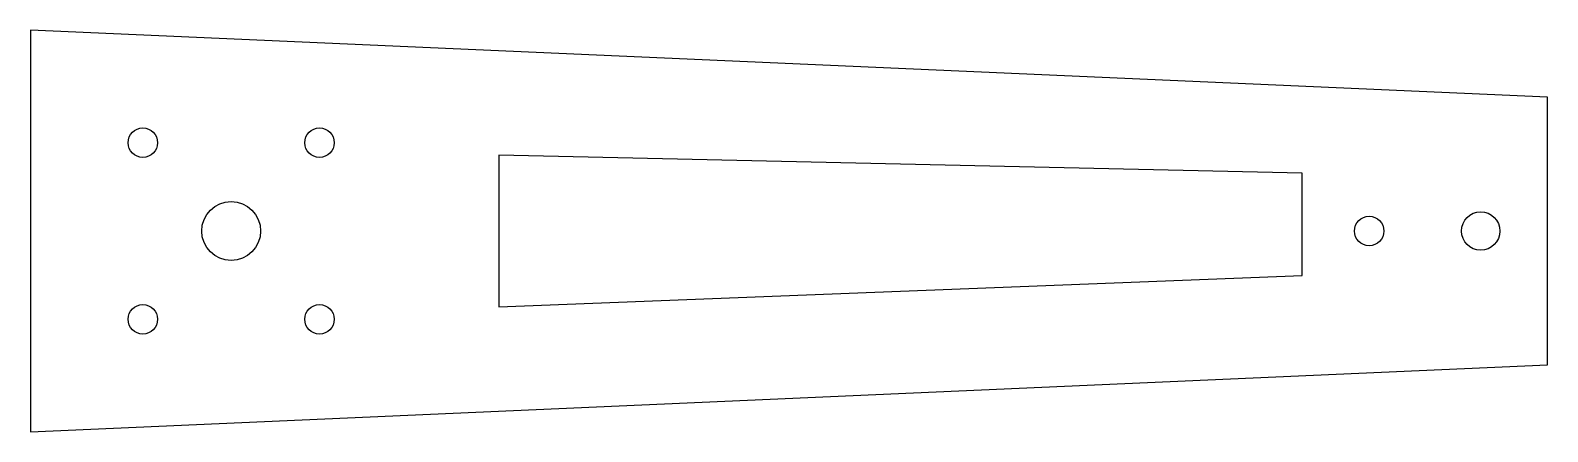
# Model space of a CAD drawing. Header units: millimetres. Extents: x 0 to 340, y 0 to 90.
import ezdxf

# ---------------------------------------------------------------- set-up
doc = ezdxf.new("R2010")
doc.units = ezdxf.units.MM
doc.layers.add('CutProfile', color=7, linetype='CONTINUOUS')

msp = doc.modelspace()

# ---------------------------------------------------------------- linework, layer by layer
at = {"layer": 'CutProfile'}
for p, q in [((0, 90), (0, 0)), ((340, 75), (0, 90)), ((340, 15), (340, 75)), ((285, 58), (105, 62)), ((105, 62), (105, 28)), ((285, 35), (285, 58)), ((105, 28), (285, 35)), ((0, 0), (340, 15))]:
    msp.add_line(p, q, dxfattribs=at)
for centre, radius in [((25.2, 64.8), 3.3), ((64.8, 64.8), 3.3), ((45, 45), 6.6), ((300, 45), 3.3), ((325, 45), 4.3), ((25.2, 25.2), 3.3), ((64.8, 25.2), 3.3)]:
    msp.add_circle(centre, radius, dxfattribs=at)

doc.saveas('drawing.dxf')
